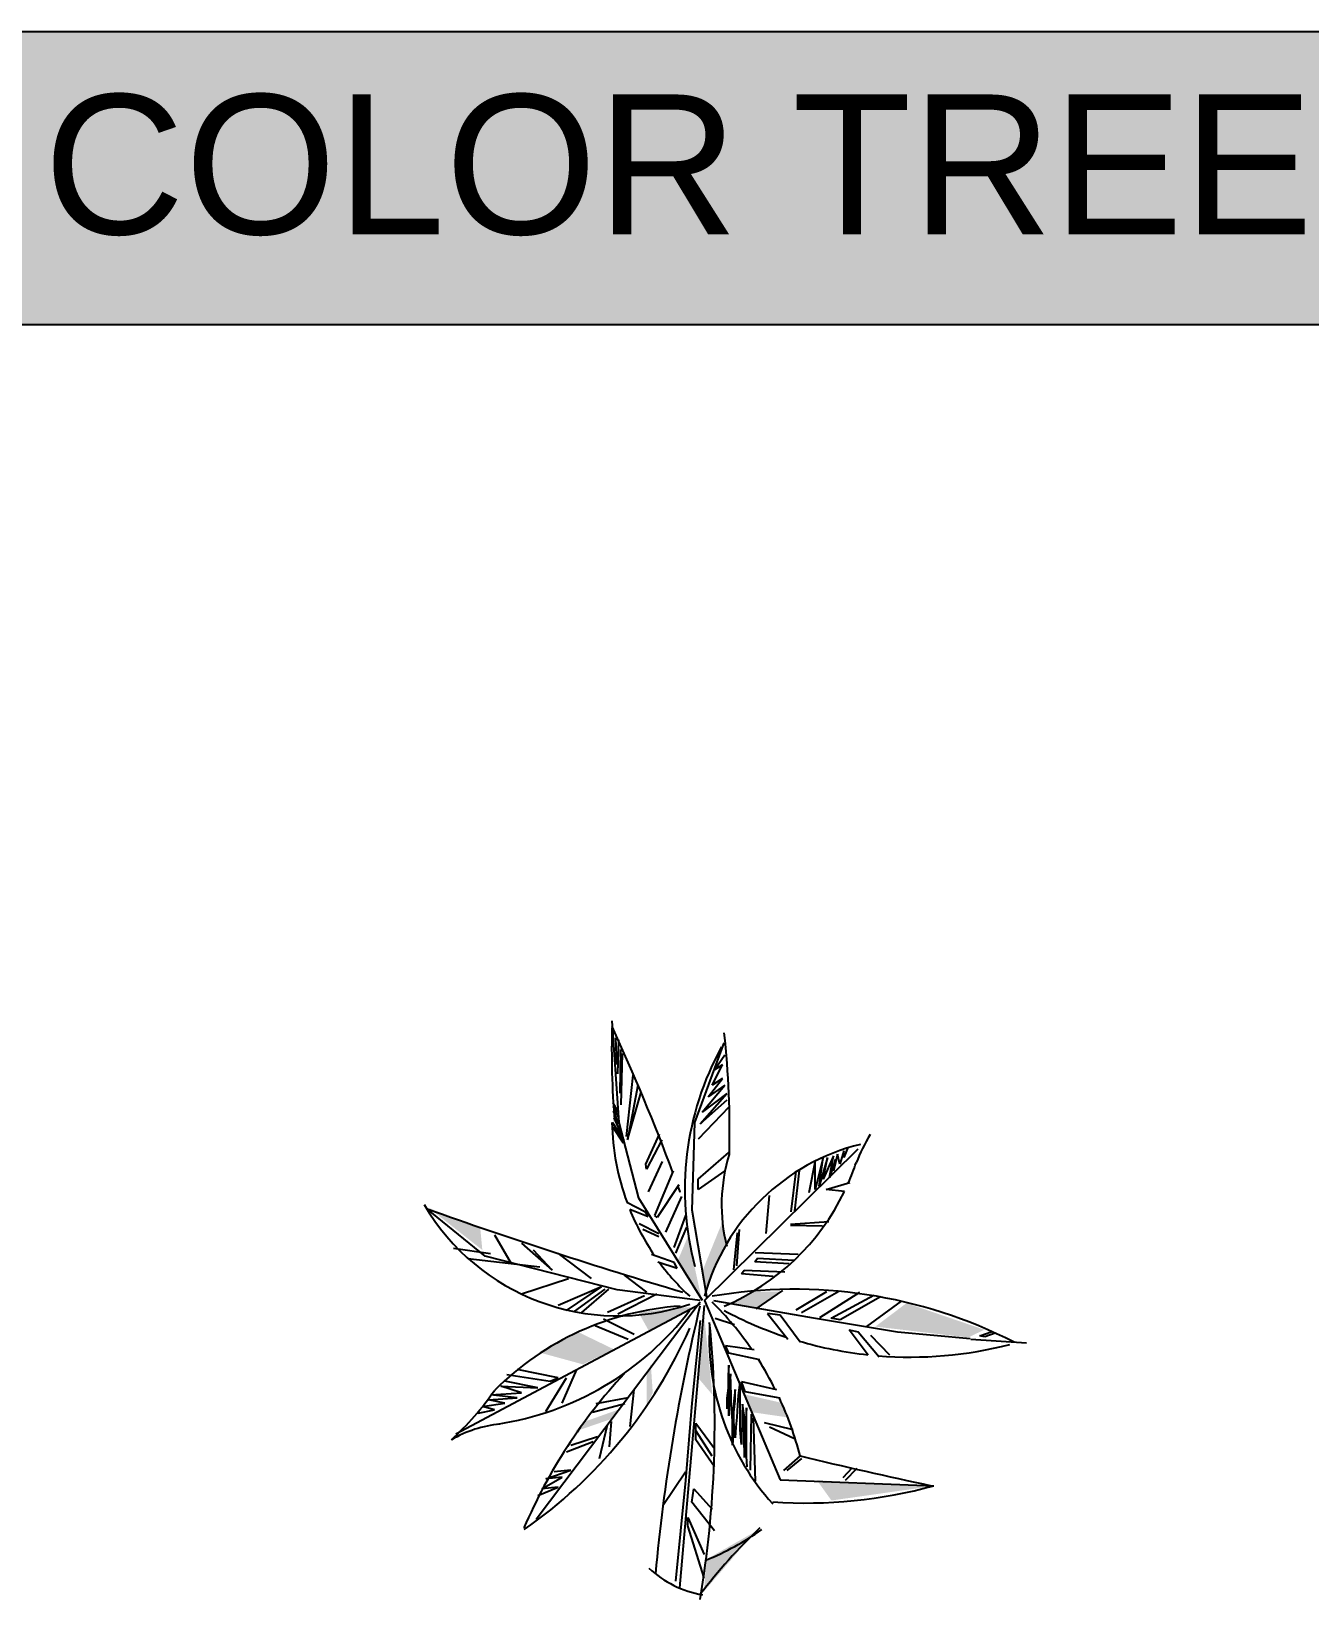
# Model space of a CAD drawing. Header units: millimetres. Extents: x 11966 to 133335, y 1756 to 88592.
# Drawn here: x 66269 to 75412, y 77373 to 88592 of the extents above; entities that cross this region are included whole.
import ezdxf

# ---------------------------------------------------------------- set-up
doc = ezdxf.new("R2010")
doc.units = ezdxf.units.MM
doc.layers.add('www.cad-blocks.net', color=7, linetype='Continuous')
doc.styles.get("Standard").update_dxf_attribs({"font": 'arial.ttf'})

# ---------------------------------------------------------------- blocks, each defined once
blk = doc.blocks.new('A$C40F70BF2')
at = {"color": 64}
for p, q in [((1.395, 3.412), (1.345, 4.14)), ((1.404, 3.622), (1.407, 3.935)), ((1.937, 3.412), (2.147, 3.983)), ((1.411, 3.538), (1.419, 3.905)), ((2.062, 3.679), (2.135, 3.824)), ((2.077, 3.788), (2.151, 3.896)), ((2.135, 3.824), (2.077, 3.788)), ((1.448, 3.313), (1.496, 3.752)), ((2.033, 3.595), (2.135, 3.727)), ((2.135, 3.727), (2.062, 3.679)), ((1.529, 3.679), (1.455, 3.289)), ((1.455, 3.289), (1.55, 3.622)), ((1.974, 3.403), (2.165, 3.619)), ((1.989, 3.487), (2.151, 3.679)), ((2.165, 3.619), (1.989, 3.487)), ((2.151, 3.679), (2.033, 3.595)), ((1.389, 3.49), (1.353, 3.553)), ((1.393, 3.445), (1.356, 3.526)), ((1.393, 3.403), (1.356, 3.493)), ((2.18, 3.523), (1.96, 3.294)), ((2.165, 3.571), (1.974, 3.403)), ((1.43, 3.289), (1.349, 3.412)), ((1.426, 3.264), (1.353, 3.376)), ((1.411, 3.334), (1.36, 3.445)), ((1.536, 2.871), (1.395, 3.412)), ((1.919, 2.785), (1.937, 3.412)), ((1.587, 3.114), (1.683, 3.328)), ((1.701, 3.289), (1.591, 3.078)), ((1.96, 3.006), (2.18, 3.198)), ((2.006, 2.139), (3.105, 3.225)), ((2.855, 3.162), (2.797, 2.933)), ((2.885, 3.162), (2.826, 2.957)), ((2.826, 2.957), (2.855, 3.162)), ((2.929, 3.174), (2.855, 3.006)), ((2.855, 3.006), (2.885, 3.162)), ((2.899, 3.018), (2.929, 3.174)), ((2.944, 3.15), (2.899, 3.018)), ((2.958, 3.186), (2.929, 3.066)), ((2.929, 3.066), (2.944, 3.15)), ((2.973, 3.114), (2.958, 3.186)), ((3.002, 3.21), (2.973, 3.114)), ((3.032, 3.234), (3.002, 3.162)), ((3.002, 3.162), (3.002, 3.21)), ((1.591, 3.078), (1.587, 3.114)), ((1.606, 2.916), (1.705, 3.132)), ((1.65, 2.748), (1.785, 3.066)), ((2.151, 3.066), (1.96, 2.933)), ((2.626, 2.774), (2.662, 3.065)), ((2.653, 2.781), (2.685, 3.069)), ((2.797, 3.138), (2.753, 2.909)), ((2.797, 2.933), (2.797, 3.138)), ((1.822, 2.967), (1.668, 2.733)), ((1.96, 2.933), (1.96, 3.006)), ((2.877, 2.934), (3.045, 2.983)), ((3.008, 2.919), (2.877, 2.934)), ((1.58, 2.772), (1.451, 2.841)), ((1.992, 2.139), (1.536, 2.871)), ((1.73, 2.628), (1.844, 2.883)), ((2.446, 2.617), (2.471, 2.889)), ((1.472, 2.791), (1.602, 2.739)), ((1.602, 2.739), (1.58, 2.772)), ((1.668, 2.733), (1.65, 2.748)), ((1.789, 2.517), (1.873, 2.748)), ((2.024, 2.154), (1.919, 2.785)), ((2.621, 2.684), (2.895, 2.703)), ((1.538, 2.69), (1.679, 2.617)), ((1.564, 2.648), (1.679, 2.596)), ((1.8, 2.478), (1.88, 2.664)), ((2.216, 2.359), (2.243, 2.624)), ((2.238, 2.386), (2.257, 2.647)), ((2.621, 2.677), (2.849, 2.673)), ((1.789, 2.411), (1.627, 2.469)), ((1.672, 2.415), (1.811, 2.369)), ((1.811, 2.369), (1.789, 2.411)), ((2.366, 2.415), (2.384, 2.442)), ((2.612, 2.4), (2.366, 2.415)), ((2.384, 2.442), (2.644, 2.427)), ((2.27, 2.33), (2.289, 2.356)), ((2.498, 2.311), (2.27, 2.33)), ((2.289, 2.356), (2.58, 2.344)), ((2.07, 2.139), (2.758, 2.02)), ((2.375, 2.079), (2.567, 2.21)), ((2.662, 2.072), (2.881, 2.203)), ((2.699, 2.053), (2.968, 2.206)), ((2.831, 2.016), (3.118, 2.199)), ((2.913, 2.012), (3.218, 2.176)), ((3.264, 2.165), (2.977, 2.001)), ((3.168, 1.952), (3.415, 2.135)), ((2.548, 2.035), (2.457, 2.046)), ((2.457, 2.046), (2.603, 1.863)), ((2.69, 1.84), (2.548, 2.035)), ((2.758, 2.02), (3.387, 1.915)), ((2.083, 2.012), (2.22, 1.967)), ((2.977, 2.001), (2.913, 2.012)), ((3.177, 1.747), (3.041, 1.93)), ((3.041, 1.93), (3.105, 1.915)), ((3.105, 1.915), (3.255, 1.736)), ((3.387, 1.915), (3.907, 1.867)), ((3.975, 1.885), (4.057, 1.915)), ((2.179, 1.762), (2.156, 1.818)), ((2.156, 1.818), (2.361, 1.788)), ((3.332, 1.747), (3.196, 1.889)), ((3.911, 1.863), (4.308, 1.837)), ((4.012, 1.878), (3.975, 1.885)), ((4.085, 1.904), (4.012, 1.878)), ((2.402, 1.714), (2.179, 1.762))]:
    blk.add_line(p, q, dxfattribs=at)
at = {"color": 60}
for p, q in [((1.378, 3.827), (1.371, 4.019)), ((1.386, 3.761), (1.393, 4.004)), ((2.369, 2.481), (2.676, 2.471))]:
    blk.add_line(p, q, dxfattribs=at)
at = {"color": 62}
for p, q in [((0.438, 2.456), (0.018, 2.796)), ((0.505, 2.608), (0.623, 2.404)), ((0.211, 2.512), (0.476, 2.476)), ((0.696, 2.548), (0.916, 2.356)), ((0.916, 2.356), (0.784, 2.5)), ((0.96, 2.476), (1.196, 2.295)), ((0.314, 2.44), (0.828, 2.38)), ((1.381, 2.214), (0.438, 2.456)), ((0.696, 2.187), (1.034, 2.295)), ((1.431, 2.32), (1.592, 2.199)), ((1.269, 2.236), (0.96, 2.103)), ((1.019, 2.067), (1.269, 2.236)), ((1.078, 2.062), (1.295, 2.219)), ((1.129, 2.052), (1.321, 2.219)), ((1.313, 2.055), (1.578, 2.175)), ((1.974, 2.139), (1.381, 2.214)), ((1.387, 2.043), (1.665, 2.187)), ((2.006, 2.139), (2.548, 0.855)), ((1.974, 2.113), (0.228, 1.183)), ((1.974, 2.128), (0.802, 0.571)), ((2.003, 2.103), (1.827, 0.082)), ((1.225, 1.959), (1.46, 1.862)), ((1.284, 2.007), (1.504, 1.898)), ((1.974, 1.995), (1.915, 1.405)), ((0.593, 1.61), (0.902, 1.562)), ((0.96, 1.586), (0.667, 1.646)), ((0.872, 1.345), (1.019, 1.586)), ((0.902, 1.562), (0.96, 1.586)), ((0.989, 1.405), (1.093, 1.646)), ((2.179, 1.676), (2.175, 1.605)), ((2.175, 1.605), (2.175, 1.512)), ((2.179, 1.314), (2.179, 1.676)), ((2.193, 1.613), (2.184, 1.501)), ((2.197, 1.46), (2.193, 1.613)), ((0.476, 1.465), (0.696, 1.478)), ((0.667, 1.442), (0.476, 1.465)), ((0.696, 1.478), (0.549, 1.526)), ((0.549, 1.526), (0.814, 1.513)), ((0.814, 1.513), (0.578, 1.562)), ((1.475, 1.237), (1.504, 1.501)), ((2.175, 1.512), (2.165, 1.441)), ((2.184, 1.501), (2.179, 1.407)), ((2.197, 1.392), (2.197, 1.46)), ((2.225, 1.501), (2.211, 1.378)), ((2.225, 1.422), (2.225, 1.501)), ((2.247, 1.46), (2.243, 1.389)), ((2.257, 1.534), (2.247, 1.46)), ((2.257, 1.544), (2.257, 1.534)), ((2.261, 1.213), (2.261, 1.535)), ((2.298, 1.486), (2.27, 1.56)), ((2.27, 1.56), (2.521, 1.501)), ((2.548, 1.441), (2.298, 1.486)), ((0.387, 1.333), (0.505, 1.357)), ((0.417, 1.381), (0.578, 1.405)), ((0.505, 1.357), (0.417, 1.381)), ((0.461, 1.429), (0.667, 1.442)), ((0.578, 1.405), (0.461, 1.429)), ((1.206, 1.34), (1.436, 1.403)), ((1.231, 1.403), (1.462, 1.445)), ((1.915, 1.405), (1.871, 0.852)), ((2.165, 1.441), (2.165, 1.363)), ((2.179, 1.407), (2.179, 1.314)), ((2.206, 1.277), (2.197, 1.392)), ((2.211, 1.378), (2.211, 1.172)), ((2.216, 1.34), (2.225, 1.422)), ((2.243, 1.389), (2.238, 1.303)), ((2.279, 1.396), (2.275, 1.314)), ((2.289, 1.318), (2.279, 1.396)), ((2.307, 1.37), (2.302, 1.292)), ((2.307, 1.023), (2.307, 1.37)), ((1.254, 1.008), (1.313, 1.249)), ((1.327, 1.093), (1.342, 1.273)), ((1.944, 1.141), (1.944, 1.261)), ((1.944, 1.261), (2.077, 1.08)), ((2.206, 1.105), (2.206, 1.277)), ((2.216, 1.273), (2.216, 1.34)), ((2.225, 1.157), (2.216, 1.273)), ((2.238, 1.303), (2.229, 1.232)), ((2.275, 1.247), (2.27, 1.18)), ((2.275, 1.314), (2.275, 1.247)), ((2.289, 1.157), (2.289, 1.318)), ((2.302, 1.292), (2.293, 1.224)), ((2.334, 0.926), (2.343, 1.325)), ((2.371, 0.847), (2.357, 1.299)), ((2.433, 1.267), (2.637, 1.215)), ((2.471, 1.236), (2.65, 1.152)), ((1.019, 1.056), (1.21, 1.129)), ((1.049, 1.105), (1.24, 1.165)), ((2.077, 0.948), (1.944, 1.141)), ((2.062, 1.026), (1.947, 1.204)), ((2.211, 1.172), (2.206, 1.105)), ((2.229, 1.232), (2.225, 1.157)), ((2.27, 1.109), (2.261, 1.213)), ((2.27, 1.18), (2.27, 1.109)), ((2.293, 1.015), (2.289, 1.157)), ((2.293, 1.154), (2.289, 1.083)), ((2.293, 1.224), (2.293, 1.154)), ((2.289, 1.083), (2.293, 1.015)), ((2.311, 0.948), (2.307, 1.023)), ((2.69, 1.027), (2.571, 0.922)), ((0.872, 0.864), (1.049, 0.924)), ((1.049, 0.924), (0.931, 0.912)), ((1.709, 0.671), (1.871, 0.912)), ((2.699, 1.008), (2.594, 0.922)), ((3.063, 0.941), (2.995, 0.87)), ((3.095, 0.937), (3.013, 0.851)), ((0.814, 0.744), (0.96, 0.804)), ((0.843, 0.792), (0.989, 0.876)), ((0.96, 0.804), (0.843, 0.792)), ((0.989, 0.876), (0.872, 0.864)), ((1.871, 0.852), (1.798, 0.13)), ((1.915, 0.696), (1.93, 0.792)), ((1.93, 0.792), (2.062, 0.647)), ((2.548, 0.855), (3.647, 0.814)), ((2.077, 0.491), (1.915, 0.696)), ((1.886, 0.527), (1.886, 0.587)), ((1.886, 0.587), (2.003, 0.322)), ((2.003, 0.154), (1.886, 0.527))]:
    blk.add_line(p, q, dxfattribs=at)
at = {"color": 60}
for centre, radius, start, end in [((7.228, 3.925), 5.886, 178.201, 184.8569), ((-12.631, -2.337), 15.387, 20.511, 24.7274), ((-4.468, 3.341), 6.654, 358.6497, 6.1521), ((3.986, 2.93), 2.121, 151.1341, 194.9744), ((3.081, 3.443), 1.737, 181.0191, 200.3048), ((3.488, 1.763), 1.537, 103.7474, 164.6646), ((4.255, 2.671), 1.249, 148.3784, 158.7208), ((3.323, 2.824), 1.195, 162.4534, 194.3671), ((1.484, 3.655), 1.692, 336.4968, 341.7386), ((-12.631, -2.337), 15.387, 19.9468, 20.1294), ((1.484, 3.655), 1.692, 293.0839, 334.2208), ((1.388, 3.636), 1.607, 210.2718, 288.6073), ((11.205, 34.008), 33.156, 250.2818, 253.6131), ((3.081, 3.443), 1.737, 202.0613, 214.4357), ((3.081, 3.443), 1.737, 216.4922, 227.1869), ((2.648, -1.238), 3.457, 62.9286, 99.782), ((1.97, 0.03), 2.073, 93.8052, 134.9428), ((0.206, 3.365), 2.134, 278.5823, 322.5951), ((14.63, -0.992), 13.028, 166.2796, 174.8216), ((0.371, 0.432), 2.394, 34.5841, 45.0988), ((3.478, 4.556), 2.822, 241.8528, 251.6799), ((-1.258, 3.332), 3.452, 304.8805, 336.243), ((-5.402, 1.247), 7.481, 350.4062, 5.6425), ((3.808, 1.866), 1.768, 177.0625, 221.9788), ((3.478, 4.556), 2.822, 253.6434, 263.8215), ((3.478, 4.556), 2.822, 265.3232, 284.5956), ((0.371, 0.432), 2.394, 26.5664, 32.4272), ((4.234, -0.992), 3.827, 137.0982, 156.8626), ((-1.183, 2.66), 2.05, 312.2483, 325.4397), ((0.371, 0.432), 2.394, 14.3751, 24.9555), ((0.622, 0.416), 0.842, 95.4287, 120.3984), ((10.9, 35.08), 35.029, 256.4454, 258.0204), ((2.731, 4.141), 3.451, 266.0609, 285.3989), ((5.057, -2.3), 3.867, 133.3547, 142.8755), ((1.268, 2.121), 1.986, 292.1292, 305.3212), ((2.112, 0.756), 0.732, 226.5793, 260.5482)]:
    blk.add_arc(centre, radius, start, end, dxfattribs=at)
at = {"color": 62}
for points in [[(0.035, 2.801), (0.417, 2.5), (0.035, 2.801), (0.402, 2.657)], [(1.93, 2.091), (1.607, 1.923), (1.886, 2.091), (1.533, 2.055)], [(2.003, 2.043), (2.062, 1.465), (2.003, 2.031), (1.96, 1.586)], [(1.136, 1.682), (0.828, 1.766), (1.357, 1.79), (1.107, 1.911)], [(1.592, 1.393), (1.592, 1.61), (1.636, 1.478), (1.622, 1.682)], [(2.598, 1.303), (2.343, 1.34), (2.557, 1.407), (2.293, 1.467)], [(1.357, 1.297), (1.078, 1.201), (1.387, 1.357), (1.151, 1.273)], [(3.546, 0.816), (2.811, 0.852), (3.59, 0.804), (2.914, 0.708)]]:
    blk.add_solid(points, dxfattribs=at)
at = {"color": 64}
for points in [[(1.983, 2.159), (1.888, 2.598), (1.983, 2.159), (1.818, 2.432)], [(2.02, 2.234), (2.16, 2.54), (1.994, 2.357), (2.13, 2.691)], [(2.398, 2.087), (2.562, 2.203), (2.206, 2.12), (2.366, 2.203)], [(3.893, 1.874), (4.007, 1.93), (3.228, 1.952), (3.451, 2.12)]]:
    blk.add_solid(points, dxfattribs=at)
at = {"color": 60}
blk.add_solid([(2.003, 0.058), (2.385, 0.503), (2.018, 0.286), (2.4, 0.503)], dxfattribs=at)
blk = doc.blocks.new('FORMAT')
at = {"layer": 'www.cad-blocks.net', "true_color": 0x546d8e}
h = blk.add_hatch(color=155, dxfattribs=at)
h.set_gradient(color1=(68, 68, 68), color2=(84, 109, 142), tint=1)
h.paths.add_polyline_path([(19424, 88592), (19424, 86496), (133335, 86496), (133335, 88592)])
at = {"layer": 'www.cad-blocks.net', "color": 155, "true_color": 0x546d8e}
for p, q in [((19424, 88592), (133335, 88592)), ((19424, 86496), (133335, 86496)), ((19424, 86496), (133335, 86496))]:
    blk.add_line(p, q, dxfattribs=at)
blk.add_lwpolyline([(19424, 86496), (133335, 86496), (133335, 3048), (19424, 3048)], close=True, dxfattribs=at)
at = {"layer": 'www.cad-blocks.net', "insert": (66357, 88141), "char_height": 1000, "attachment_point": 1}
blk.add_mtext_dynamic_manual_height_columns('{\\C255;\\c16777215;COLOR TREES IN PLAN VIEW}', width=30676.09, gutter_width=12.5, heights=[0], dxfattribs=at)

msp = doc.modelspace()

# ---------------------------------------------------------------- block references
at = {"xscale": 1000, "yscale": 1000, "zscale": 1000}
msp.add_blockref('A$C40F70BF2', (69078, 77374), dxfattribs=at)
at = {"layer": 'www.cad-blocks.net'}
msp.add_blockref('FORMAT', (0, 0), dxfattribs=at)

doc.saveas('drawing.dxf')
